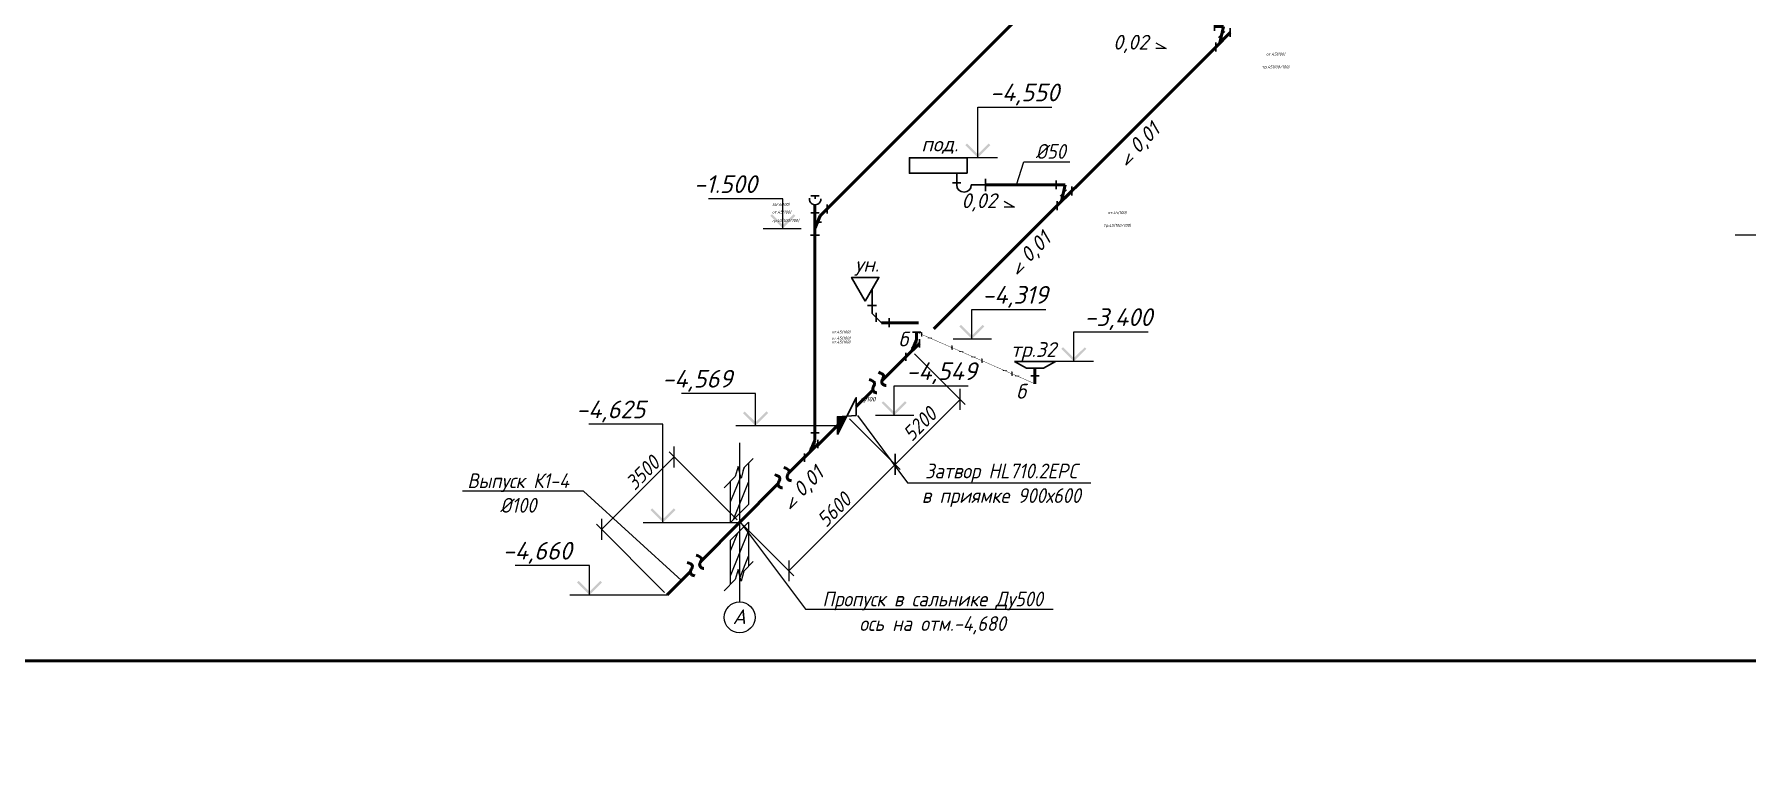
# Model space of a CAD drawing. Header units: millimetres. Extents: x -473555 to 885127, y 4787 to 453528.
# Drawn here: x 256538 to 285576, y 8098 to 20378 of the extents above; entities that cross this region are included whole.
import ezdxf
from ezdxf import colors
from ezdxf.entities.mleader import LeaderData, LeaderLine
from ezdxf.enums import TextEntityAlignment as Align
from ezdxf.math import Vec2, Vec3

# ---------------------------------------------------------------- set-up
doc = ezdxf.new("R2010")
doc.units = ezdxf.units.MM
doc.set_wipeout_variables(frame=1)
doc.linetypes.add('ACAD_ISO07W100', pattern=[3, 0, -3])
doc.layers.add('_ВК-маска', color=255, linetype='Continuous', transparency=0.9)
doc.layers.add('_ВК-Спецификация', color=3, linetype='Continuous', lineweight=15, plot=False, transparency=0.5)
doc.layers.add('ВК_K1', color=34, linetype='Continuous', lineweight=50)
doc.layers.add('ВК_К1_текст', color=34, linetype='Continuous', lineweight=9)
doc.layers.add('ВК_К1_размер', color=7, linetype='Continuous')
doc.layers.add('ВК_К1_размер @ 100', color=7, linetype='Continuous')
doc.styles.add('ISOPEUR', font='isocpeui.ttf', dxfattribs={"width": 0.9})
doc.dimstyles.new('Аннотативный', dxfattribs={"dimscale": 0, "dimtxt": 2.5, "dimasz": 2.5, "dimexe": 1.25, "dimexo": 0.625, "dimtad": 1, "dimdec": 0, "dimtxsty": 'ISOPEUR', "dimblk": 'OBLIQUE', "dimcen": 2.5, "dimclrt": 256, "dimadec": 0, "dimazin": 0, "dimtfac": 1, "dimtdec": 0, "dimtmove": 0, "dimatfit": 3, "dimfxl": 1, "dimtfillclr": 256, "dimarcsym": 0})

# ---------------------------------------------------------------- blocks, each defined once
blk = doc.blocks.new('_None')
blk = doc.blocks.new('*U194')
at = {"lineweight": 30}
for p, q in [((-214, 292), (-364, 292)), ((-289, 292), (-289, 567)), ((-289, 158), (-289, 292)), ((-131, 0), (-289, 158)), ((-222, 15), (-222, 165)), ((0, -75), (0, 75))]:
    blk.add_line(p, q, dxfattribs=at)
at = {"lineweight": -2}
blk.add_line((0, 0), (-131, 0), dxfattribs=at)
at = {"lineweight": 30}
blk.add_lwpolyline([(-405, 366), (-173, 768), (-637, 768)], close=True, dxfattribs=at)
at = {"lineweight": -2, "style": 'ISOPEUR'}
blk.add_text('ун.', height=250, dxfattribs=at).set_placement((-376, 991), align=Align.MIDDLE_CENTER)
at = {"layer": '_ВК-Спецификация', "style": 'ISOPEUR'}
for p in [(-977, -97), (-977, -221), (-977, -352)]:
    blk.add_attdef('ФАСОННЫЕ_ЧАСТИ', p, '', height=50, dxfattribs=at)
blk = doc.blocks.new('*U153')
at = {"lineweight": 30}
for p, q in [((-18, 426), (-18, 276)), ((246, 321), (246, 171)), ((0, 75), (0, -75)), ((50, 160), (156, 266))]:
    blk.add_line(p, q, dxfattribs=at)
for p, q in [((-18, 351), (132, 351)), ((132, 351), (73, 73)), ((0, 0), (246, 246))]:
    blk.add_line(p, q)
at = {"layer": '_ВК-Спецификация', "linetype": 'ByBlock', "style": 'ISOPEUR'}
for s, p in [('от.45(100)', (1016, -120)), ('тр.45(100/100)', (1016, -336))]:
    blk.add_text(s, height=50, dxfattribs=at).set_placement(p, align=Align.MIDDLE_CENTER)
blk = doc.blocks.new('*U196')
at = {"lineweight": 30}
for p, q in [((-556, 34), (-416, 34)), ((-486, 1), (-486, 197)), ((-238, 0), (0, 0))]:
    blk.add_line(p, q, dxfattribs=at)
at = {"lineweight": 30, "ltscale": 100}
blk.add_line((0, 105), (0, -105), dxfattribs=at)
at = {"lineweight": 30}
blk.add_lwpolyline([(-306, 197), (-306, 461), (-1287, 461), (-1287, 197)], close=True, dxfattribs=at)
blk.add_arc((-362, 1), 124, 180, 359.7673, dxfattribs=at)
at = {"style": 'ISOPEUR'}
blk.add_text('под.', height=250, dxfattribs=at).set_placement((-772, 693), align=Align.MIDDLE_CENTER)
blk = doc.blocks.new('*U195')
at = {"lineweight": 15}
blk.add_lwpolyline([(-1.75, 1), (0, 0), (-1.75, 0)], dxfattribs=at)
at = {"lineweight": 15, "style": 'ISOPEUR'}
blk.add_attdef('УКЛОН', text='', height=2.5, dxfattribs=at).set_placement((-5.98, 1.08), align=Align.MIDDLE_CENTER)
blk = doc.blocks.new('*U189')
at = {"lineweight": 15}
blk.add_lwpolyline([(0.53, 1.94), (0, 0), (1.24, 1.24)], dxfattribs=at)
at = {"lineweight": 15, "style": 'ISOPEUR'}
blk.add_attdef('УКЛОН', text='', height=2.5, rotation=45, dxfattribs=at).set_placement((3.12, 4.64), align=Align.MIDDLE_CENTER)
blk = doc.blocks.new('*U157')
at = {"linetype": 'ByBlock', "lineweight": -2}
h = blk.add_hatch(color=256, dxfattribs=at)
h.paths.add_polyline_path([(527, 212), (499, 240), (315, 57), (315, 0)])
h.paths.add_polyline_path([(131, 240), (103, 212), (315, 0), (315, 57)])
for p, q in [((315, 0), (315, 500)), ((315, 500), (1572, 500)), ((649, 0), (0, 0))]:
    blk.add_line(p, q, dxfattribs=at)
at = {"linetype": 'ByBlock', "style": 'ISOPEUR'}
blk.add_attdef('ОТМЕТКА', (521, 600), '', height=300, dxfattribs=at)
blk = doc.blocks.new('*U38')
blk.add_wipeout([(-107, -207), (-107, -7), (0, 0)]).dxf.layer = '_ВК-маска'
blk.add_wipeout([(107, 207), (107, 7), (0, 0)]).dxf.layer = '_ВК-маска'
h = blk.add_hatch(color=256)
h.dxf.hatch_style = 1
h.paths.add_polyline_path([(0, 0), (-107, -7), (-107, -207)])
at = {"linetype": 'ByBlock', "lineweight": 30}
for points in [[(107, 7), (0, 0), (107, 207), (107, 7)], [(-107, -207), (0, 0), (-107, -7), (-107, -207)]]:
    blk.add_lwpolyline(points, dxfattribs=at)
at = {"layer": '_ВК-Спецификация', "style": 'ISOPEUR'}
blk.add_attdef('ДУ', text='', height=50, dxfattribs=at).set_placement((235, 165), align=Align.CENTER)
blk = doc.blocks.new('*U131')
at = {"linetype": 'ByBlock', "lineweight": -2}
h = blk.add_hatch(color=256, dxfattribs=at)
h.paths.add_polyline_path([(527, 212), (499, 240), (315, 57), (315, 0)])
h.paths.add_polyline_path([(131, 240), (103, 212), (315, 0), (315, 57)])
for p, q in [((315, 0), (315, 500)), ((315, 500), (1572, 500)), ((649, 0), (0, 0))]:
    blk.add_line(p, q, dxfattribs=at)
at = {"linetype": 'ByBlock', "style": 'ISOPEUR'}
blk.add_attdef('ОТМЕТКА', (521, 600), '', height=300, dxfattribs=at)
blk = doc.blocks.new('*U183')
at = {"linetype": 'ByBlock', "lineweight": -2}
h = blk.add_hatch(color=256, dxfattribs=at)
h.paths.add_polyline_path([(1599, 212), (1571, 240), (1387, 57), (1387, 0)])
h.paths.add_polyline_path([(1203, 240), (1175, 212), (1387, 0), (1387, 57)])
for p, q in [((1387, 0), (1387, 543)), ((1387, 543), (2644, 543)), ((1721, 0), (0, 0))]:
    blk.add_line(p, q, dxfattribs=at)
at = {"linetype": 'ByBlock', "style": 'ISOPEUR'}
blk.add_attdef('ОТМЕТКА', (1593, 643), '', height=300, dxfattribs=at)
blk = doc.blocks.new('*U198')
for p, q in [((-228, -228), (0, 0)), ((-130, -130), (-49, 61)), ((-49, 61), (-49, 190))]:
    blk.add_line(p, q)
at = {"lineweight": 30}
for p, q in [((-136, -77), (-37, 22)), ((-119, 190), (21, 190)), ((0, 70), (0, -70)), ((-228, -298), (-228, -158))]:
    blk.add_line(p, q, dxfattribs=at)
blk = doc.blocks.new('*U200')
at = {"color": 0, "linetype": 'ByBlock', "lineweight": 30}
for p, q in [((-274, 224), (-132, 224)), ((-203, 169), (-203, 224)), ((0, -75), (0, 75)), ((-276, -63), (-136, -63)), ((-232, -223), (-92, -223)), ((-281, -446), (-131, -446))]:
    blk.add_line(p, q, dxfattribs=at)
at = {"color": 0, "linetype": 'ByBlock', "lineweight": -2}
for p, q in [((-206, -63), (-206, 71)), ((-206, -63), (-206, -329)), ((-206, -329), (-117, -117)), ((-117, -117), (0, 0)), ((-206, -446), (-206, -329))]:
    blk.add_line(p, q, dxfattribs=at)
at = {"color": 0, "linetype": 'ByBlock', "lineweight": 30}
blk.add_arc((-203, 169), 98.3, 173.305, 2.2035, dxfattribs=at)
at = {"layer": '_ВК-Спецификация', "linetype": 'ByBlock', "style": 'ISOPEUR'}
for s, p in [('загл(100)', (-785, 77)), ('от.45(100)', (-771, -53)), ('тр.45(100/100)', (-708, -195))]:
    blk.add_text(s, height=50, dxfattribs=at).set_placement(p, align=Align.MIDDLE_CENTER)
blk = doc.blocks.new('*U133')
at = {"color": 0, "linetype": 'ByBlock', "lineweight": 30}
for p, q in [((346, 0), (-346, 0)), ((-144, -113), (-346, 0)), ((144, -113), (346, 0)), ((144, -113), (-144, -113)), ((70, -247), (-70, -247))]:
    blk.add_line(p, q, dxfattribs=at)
at = {"color": 0, "linetype": 'ByBlock'}
blk.add_line((0, -381), (0, -113), dxfattribs=at)
at = {"color": 0, "linetype": 'ByBlock', "style": 'ISOPEUR'}
blk.add_attdef('НАЗВАНИЕ', text='', height=250, dxfattribs=at).set_placement((-25, 201), align=Align.MIDDLE_CENTER)
blk = doc.blocks.new('_Oblique')
at = {"color": 0, "linetype": 'ByBlock', "lineweight": -2}
blk.add_line((-0.5, -0.5), (0.5, 0.5), dxfattribs=at)
blk = doc.blocks.new('*D345')
at = {"layer": 'Defpoints', "color": 0, "transparency": 16777216}
for p in [(271418, 15008), (272237, 14189), (270316, 13906)]:
    blk.add_point(p, dxfattribs=at)
at = {"layer": 'ВК_К1_размер', "color": 0, "lineweight": -2, "transparency": 16777216}
for p, q in [((271462, 14964), (272325, 14101)), ((271135, 13088), (272237, 14189)), ((270360, 13862), (271223, 12999))]:
    blk.add_line(p, q, dxfattribs=at)
at = {"layer": 'ВК_К1_размер', "color": 0, "lineweight": -2, "transparency": 16777216, "xscale": 250, "yscale": 250, "zscale": 250}
for p, rotation in [((272237, 14189), 45.0000000000001), ((271135, 13088), 225.0000000000001)]:
    blk.add_blockref('_Oblique', p, dxfattribs=dict(at, rotation=rotation))
at = {"layer": 'ВК_К1_размер', "transparency": 16777216, "insert": (271553, 13771), "char_height": 250, "attachment_point": 5, "rotation": 45, "style": 'ISOPEUR'}
blk.add_mtext('5200', dxfattribs=at)
blk = doc.blocks.new('*U149')
at = {"lineweight": 15}
h = blk.add_hatch(dxfattribs=at)
h.set_pattern_fill('ANSI31', color=256, scale=50, angle=23, style=0)
h.set_pattern_definition([(68, (3183.52, 294.12), (-147.1904, 59.469), [])])
h.paths.add_polyline_path([(153, 993), (73, 913), (27, 740), (-27, 940), (-73, 766), (-153, 686), (-153, -12), (153, 295)])
h = blk.add_hatch(dxfattribs=at)
h.set_pattern_fill('ANSI31', color=256, scale=50, angle=23, style=0)
h.set_pattern_definition([(68, (3183.52, 310.29), (-147.1904, 59.469), [])])
h.paths.add_polyline_path([(153, -4), (-153, -311), (-153, -1060), (-73, -980), (-27, -807), (27, -1007), (73, -834), (153, -754)])
at = {"lineweight": 15, "ltscale": 100}
blk.add_line((0, 1340), (0, -1356), dxfattribs=at)
at = {"lineweight": 15, "ltscale": 2}
for points in [[(232, 1072), (73, 913), (27, 740), (-27, 940), (-73, 766), (-262, 577)], [(232, -675), (73, -834), (27, -1007), (-27, -807), (-73, -980), (-262, -1169)]]:
    blk.add_lwpolyline(points, dxfattribs=at)
at = {"lineweight": 15}
for points in [[(153, 993), (153, 295), (-153, -12), (-153, 686)], [(-153, -1060), (-153, -311), (153, -4), (153, -754)]]:
    blk.add_lwpolyline(points, dxfattribs=at)
at = {"lineweight": 15, "ltscale": 100}
blk.add_circle((0, -1619), 263, dxfattribs=at)
at = {"lineweight": 15, "ltscale": 100, "style": 'ISOPEUR'}
blk.add_attdef('ОСЬ', (-118, -1734), '', height=250, dxfattribs=at)
blk = doc.blocks.new('*U202')
at = {"linetype": 'ByBlock', "lineweight": -2}
h = blk.add_hatch(color=256, dxfattribs=at)
h.paths.add_polyline_path([(-1527, 212), (-1499, 240), (-1315, 57), (-1315, 0)])
h.paths.add_polyline_path([(-1131, 240), (-1103, 212), (-1315, 0), (-1315, 57)])
for p, q in [((-1315, 500), (-2572, 500)), ((-1315, 0), (-1315, 500)), ((-1649, 0), (0, 0))]:
    blk.add_line(p, q, dxfattribs=at)
at = {"linetype": 'ByBlock', "style": 'ISOPEUR'}
blk.add_attdef('ОТМЕТКА', (-2565, 600), '', height=300, dxfattribs=at)
blk = doc.blocks.new('*D346')
at = {"layer": 'Defpoints', "color": 0, "transparency": 16777216}
for p in [(267390, 13214), (268499, 12103), (267267, 10874)]:
    blk.add_point(p, dxfattribs=at)
at = {"layer": 'ВК_К1_размер', "color": 0, "lineweight": -2, "transparency": 16777216}
for p, q in [((266159, 11985), (267390, 13214)), ((268455, 12147), (267302, 13302)), ((267223, 10918), (266070, 12073))]:
    blk.add_line(p, q, dxfattribs=at)
at = {"layer": 'ВК_К1_размер', "color": 0, "lineweight": -2, "transparency": 16777216, "xscale": 250, "yscale": 250, "zscale": 250}
for p, rotation in [((267390, 13214), 44.94021026649465), ((266159, 11985), 224.9402102664947)]:
    blk.add_blockref('_Oblique', p, dxfattribs=dict(at, rotation=rotation))
at = {"layer": 'ВК_К1_размер', "transparency": 16777216, "insert": (266854, 12943), "char_height": 250, "attachment_point": 5, "rotation": 44.9402, "style": 'ISOPEUR'}
blk.add_mtext('3500', dxfattribs=at)
blk = doc.blocks.new('*D347')
at = {"layer": 'Defpoints', "color": 0, "transparency": 16777216}
for p in [(270316, 13906), (271135, 13088), (268512, 12103)]:
    blk.add_point(p, dxfattribs=at)
at = {"layer": 'ВК_К1_размер', "color": 0, "lineweight": -2, "transparency": 16777216}
for p, q in [((270360, 13862), (271223, 12999)), ((269331, 11284), (271135, 13088)), ((268557, 12059), (269420, 11196))]:
    blk.add_line(p, q, dxfattribs=at)
at = {"layer": 'ВК_К1_размер', "color": 0, "lineweight": -2, "transparency": 16777216, "xscale": 250, "yscale": 250, "zscale": 250}
for p, rotation in [((271135, 13088), 45.00000000000003), ((269331, 11284), 225.0000000000001)]:
    blk.add_blockref('_Oblique', p, dxfattribs=dict(at, rotation=rotation))
at = {"layer": 'ВК_К1_размер', "transparency": 16777216, "insert": (270101, 12318), "char_height": 250, "attachment_point": 5, "rotation": 45, "style": 'ISOPEUR'}
blk.add_mtext('5600', dxfattribs=at)
blk = doc.blocks.new('*U214')
at = {"linetype": 'ByBlock', "lineweight": -2}
h = blk.add_hatch(color=256, dxfattribs=at)
h.paths.add_polyline_path([(-1527, 212), (-1499, 240), (-1315, 57), (-1315, 0)])
h.paths.add_polyline_path([(-1131, 240), (-1103, 212), (-1315, 0), (-1315, 57)])
for p, q in [((-1315, 1667), (-2572, 1667)), ((-1315, 0), (-1315, 1667)), ((-1649, 0), (0, 0))]:
    blk.add_line(p, q, dxfattribs=at)
at = {"linetype": 'ByBlock', "style": 'ISOPEUR'}
blk.add_attdef('ОТМЕТКА', (-2565, 1767), '', height=300, dxfattribs=at)
blk = doc.blocks.new('*U216')
at = {"linetype": 'ByBlock', "lineweight": -2}
h = blk.add_hatch(color=256, dxfattribs=at)
h.paths.add_polyline_path([(527, 212), (499, 240), (315, 57), (315, 0)])
h.paths.add_polyline_path([(131, 240), (103, 212), (315, 0), (315, 57)])
for p, q in [((315, 0), (315, 856)), ((315, 856), (1572, 856)), ((649, 0), (0, 0))]:
    blk.add_line(p, q, dxfattribs=at)
at = {"linetype": 'ByBlock', "style": 'ISOPEUR'}
blk.add_attdef('ОТМЕТКА', (521, 956), '', height=300, dxfattribs=at)
blk = doc.blocks.new('*U217')
at = {"linetype": 'ByBlock', "lineweight": -2}
h = blk.add_hatch(color=256, dxfattribs=at)
h.paths.add_polyline_path([(-527, 212), (-499, 240), (-315, 57), (-315, 0)])
h.paths.add_polyline_path([(-131, 240), (-103, 212), (-315, 0), (-315, 57)])
for p, q in [((-315, 500), (-1572, 500)), ((-315, 0), (-315, 500)), ((-649, 0), (0, 0))]:
    blk.add_line(p, q, dxfattribs=at)
at = {"linetype": 'ByBlock', "style": 'ISOPEUR'}
blk.add_attdef('ОТМЕТКА', (-1565, 600), '', height=300, dxfattribs=at)

msp = doc.modelspace()

# ---------------------------------------------------------------- linework, layer by layer
at = {"layer": 'ВК_K1'}
for p, q in [((275800.7, 23236.1), (269981.5, 17416.9)), ((276570.7, 20161.2), (271793.6, 15384.1)), ((273865.3, 17824.9), (272665.3, 17824.9)), ((269775, 13620.9), (269775, 16970.9)), ((271529, 15488.6), (271033.1, 15488.6)), ((271319.2, 14909.7), (270910.9, 14501.4)), ((269596.3, 13211.2), (269330.1, 12942.4)), ((269150.4, 12760.9), (267837.8, 11435.6)), ((267666.6, 11273.3), (267267.2, 10874))]:
    msp.add_line(p, q, dxfattribs=at)
msp.add_lwpolyline([(163169, 37924.2), (328100.9, 37924.2), (328100.9, 9755), (163169, 9755)], close=True, dxfattribs=at)
for points in [[(270852, 14648.6), (270942.4, 14582.5), (270928.8, 14542.5), (270909.2, 14484.7), (270931.2, 14440.2), (270982.3, 14422.9)], [(269092.7, 12914), (269183, 12847.9), (269169.4, 12807.9), (269149.9, 12750.2), (269171.9, 12705.6), (269223, 12688.3)], [(269247.5, 13036.3), (269337.8, 12970.3), (269324.3, 12930.3), (269304.7, 12872.5), (269326.7, 12828), (269377.8, 12810.7)], [(267608.8, 11426.3), (267699.1, 11360.3), (267685.6, 11320.3), (267666, 11262.5), (267688, 11218), (267739.1, 11200.7)], [(267763.7, 11548.7), (267854, 11482.6), (267840.4, 11442.6), (267820.8, 11384.9), (267842.9, 11340.3), (267893.9, 11323)]]:
    msp.add_spline(points, degree=3, dxfattribs=at)
at = {"layer": 'ВК_К1_текст', "linetype": 'ACAD_ISO07W100', "lineweight": 100}
msp.add_line((273506.3, 14453), (271498, 15328.4), dxfattribs=at)

# ---------------------------------------------------------------- block references
msp.add_blockref('*U149', (268498.7, 12113.6)).add_auto_attribs({'ОСЬ': 'A'})
at = {"layer": 'ВК_K1'}
for name, p in [('*U153', (276570.7, 20161.2)), ('*U196', (272665.3, 17824.9)), ('*U153', (273883.7, 17474.2)), ('*U200', (269981.5, 17416.9)), ('*U198', (271547.4, 15137.9)), ('*U198', (269824.5, 13431.2))]:
    msp.add_blockref(name, p, dxfattribs=at)
ref = msp.add_blockref('*U194', (271033.1, 15488.6), dxfattribs=at)
ref.add_attrib('ФАСОННЫЕ_ЧАСТИ', 'от.45(100)', (270056.3, 15136.2), dxfattribs={"layer": '_ВК-Спецификация', "height": 50, "style": 'ISOPEUR'})
ref.add_attrib('ФАСОННЫЕ_ЧАСТИ', 'от.45(100)', (270056.3, 15305.9), dxfattribs={"layer": '_ВК-Спецификация', "height": 50, "style": 'ISOPEUR'})
ref.add_attrib('ФАСОННЫЕ_ЧАСТИ', 'от.45(100)', (270056.3, 15203), dxfattribs={"layer": '_ВК-Спецификация', "height": 50, "style": 'ISOPEUR'})
msp.add_blockref('*U133', (273506.3, 14833.6), dxfattribs=at).add_auto_attribs({'НАЗВАНИЕ': 'тр.32'})
at = {"layer": 'ВК_К1_текст', "xscale": 100, "yscale": 100, "zscale": 100}
for name, p, values in [('*U195', (275728.5, 20135.5), {'УКЛОН': '0,02'}), ('*U189', (275048.4, 18158.9), {'УКЛОН': '0,01'}), ('*U195', (273157, 17448.5), {'УКЛОН': '0,02'}), ('*U189', (273199.9, 16310.4), {'УКЛОН': '0,01'}), ('*U189', (269348.9, 12333.7), {'УКЛОН': '0,01'})]:
    msp.add_blockref(name, p, dxfattribs=at).add_auto_attribs(values)
at = {"layer": 'ВК_К1_текст'}
msp.add_blockref('*U216', (272221.8, 18286.2), dxfattribs=at).add_auto_attribs({'ОТМЕТКА': '-4,550'})
ref = msp.add_blockref('*U217', (269544.7, 17088.1), dxfattribs=at)
ref.add_attrib('ОТМЕТКА', '-1.500', (267720, 17688.1), dxfattribs={"layer": '0', "linetype": 'ByBlock', "height": 300, "style": 'ISOPEUR'})
ref = msp.add_blockref('*U157', (272120.8, 15211), dxfattribs=at)
ref.add_attrib('ОТМЕТКА', '-4,319', (272611.1, 15811), dxfattribs={"layer": '0', "linetype": 'ByBlock', "height": 300, "style": 'ISOPEUR'})
ref = msp.add_blockref('*U157', (273852.5, 14833.6), dxfattribs=at)
ref.add_attrib('ОТМЕТКА', '-3,400', (274342.9, 15433.6), dxfattribs={"layer": '0', "linetype": 'ByBlock', "height": 300, "style": 'ISOPEUR'})
ref = msp.add_blockref('*U214', (268512.4, 12102.9), dxfattribs=at)
ref.add_attrib('ОТМЕТКА', '-4,625', (265725.7, 13869.5), dxfattribs={"layer": '0', "linetype": 'ByBlock', "height": 300, "style": 'ISOPEUR'})
ref = msp.add_blockref('*U202', (267267.2, 10874), dxfattribs=at)
ref.add_attrib('ОТМЕТКА', '-4,660', (264480.5, 11474), dxfattribs={"layer": '0', "linetype": 'ByBlock', "height": 300, "style": 'ISOPEUR'})

# ---------------------------------------------------------------- texts
at = {"layer": 'ВК_К1_текст', "linetype": 'Continuous', "style": 'ISOPEUR'}
for p in [(271191.3, 15087.3), (273188.1, 14201.6)]:
    msp.add_text('б', height=250, dxfattribs=at).set_placement(p)

# ---------------------------------------------------------------- dimensions: what is measured, and where the dimension line sits
at = {"layer": 'ВК_К1_размер @ 100'}
dim = msp.add_linear_dim(base=(267390.1, 13213.8), p1=(267267.2, 10874), p2=(268498.7, 12102.9), angle=44.94021, text='3500', dimstyle='Аннотативный', override={"dimscale": 100, "dimtix": 0, "dimtofl": 1, "dimtmove": 0, "dimatfit": 1}, dxfattribs=at)
dim.commit()
dim.dimension.update_dxf_attribs({"geometry": '*D346', "text_midpoint": (266986.2, 12810.8), "dimtype": 161})

# ---------------------------------------------------------------- leaders
at = {"layer": 'ВК_К1_текст', "linetype": 'Continuous'}
ml = msp.add_multileader_mtext('Standard', dxfattribs=at)
ml.set_content('%%C150', color=256, style='ISOPEUR')
ml.set_leader_properties()
ml.set_arrow_properties(name='NONE')
ml.build(insert=Vec2(0, 0))
ml.multileader.update_dxf_attribs({"text_left_attachment_type": 6, "text_right_attachment_type": 6, "dogleg_length": 0.1, "arrow_head_size": 250, "scale": 100})
ctx = ml.context
ctx.base_point, ctx.scale, ctx.char_height, ctx.arrow_head_size, ctx.landing_gap_size, ctx.plane_origin = Vec3(234121.4, 18307.9), 100, 250, 250, 200, Vec3(241975.8, 9456.1)
ctx.left_attachment, ctx.right_attachment, ctx.text_align_type = 6, 6, 1
notes = []
notes.append((ctx, [(1, (1, 1, 0), (235142.7, 18307.9), (-1, 0), 10, [(0, [(235628.6, 17910)], 0, [])])]))
ctx.mtext.insert, ctx.mtext.width, ctx.mtext.alignment, ctx.mtext.flow_direction = Vec3(234627.1, 18607.9), 549.811, 2, 5
ml = msp.add_multileader_mtext('Standard', dxfattribs=at)
ml.set_content('%%C50', color=256, style='ISOPEUR')
ml.set_leader_properties()
ml.set_arrow_properties(name='NONE')
ml.build(insert=Vec2(0, 0))
ml.multileader.update_dxf_attribs({"text_left_attachment_type": 6, "text_right_attachment_type": 6, "dogleg_length": 0.1, "arrow_head_size": 250, "scale": 100})
ctx = ml.context
ctx.base_point, ctx.scale, ctx.char_height, ctx.arrow_head_size, ctx.landing_gap_size, ctx.plane_origin = Vec3(273326, 18217.3), 100, 250, 250, 200, Vec3(280942.1, 7913.6)
ctx.left_attachment, ctx.right_attachment, ctx.text_align_type = 6, 6, 1
notes.append((ctx, [(0, (1, 1, 0), (273316, 18217.3), (1, 0), 10, [(0, [(273190.6, 17824.9)], 0, [])])]))
ctx.mtext.insert, ctx.mtext.width, ctx.mtext.alignment, ctx.mtext.flow_direction = Vec3(273773.4, 18517.3), 549.811, 2, 5
ml = msp.add_multileader_mtext('Standard', dxfattribs=at)
ml.set_content('Насос в приямке %%C600х500h', color=256, style='ISOPEUR')
ml.set_leader_properties()
ml.set_arrow_properties(name='NONE')
ml.build(insert=Vec2(0, 0))
ml.multileader.update_dxf_attribs({"text_left_attachment_type": 6, "text_right_attachment_type": 6, "dogleg_length": 0.1, "arrow_head_size": 250, "scale": 100})
ctx = ml.context
ctx.base_point, ctx.scale, ctx.char_height, ctx.arrow_head_size, ctx.landing_gap_size, ctx.plane_origin = Vec3(287895.7, 16970.4), 100, 250, 250, 200, Vec3(297988.4, 6494.3)
ctx.left_attachment, ctx.right_attachment, ctx.text_align_type = 6, 6, 1
notes.append((ctx, [(1, (1, 1, 0), (289802.8, 16970.4), (-1, 0), 10, [(0, [(290576, 17681.3)], 0, [])])]))
ctx.mtext.insert, ctx.mtext.width, ctx.mtext.alignment, ctx.mtext.flow_direction = Vec3(288844.3, 17270.4), 1666.841, 2, 5
ml = msp.add_multileader_mtext('Standard', dxfattribs=at)
ml.set_content('Насос в приямке %%C600х500h', color=256, style='ISOPEUR')
ml.set_leader_properties()
ml.set_arrow_properties(name='NONE')
ml.build(insert=Vec2(0, 0))
ml.multileader.update_dxf_attribs({"text_left_attachment_type": 6, "text_right_attachment_type": 6, "dogleg_length": 0.1, "arrow_head_size": 250, "scale": 100})
ctx = ml.context
ctx.base_point, ctx.scale, ctx.char_height, ctx.arrow_head_size, ctx.landing_gap_size, ctx.plane_origin = Vec3(298690.7, 16970.4), 100, 250, 250, 200, Vec3(308783.5, 6494.3)
ctx.left_attachment, ctx.right_attachment, ctx.text_align_type = 6, 6, 1
notes.append((ctx, [(1, (1, 1, 0), (300597.8, 16970.4), (-1, 0), 10, [(0, [(301371.1, 17681.3)], 0, [])])]))
ctx.mtext.insert, ctx.mtext.width, ctx.mtext.alignment, ctx.mtext.flow_direction = Vec3(299639.3, 17270.4), 1666.841, 2, 5
ml = msp.add_multileader_mtext('Standard', dxfattribs=at)
ml.set_content('Насос в приямке %%C600х500h', color=256, style='ISOPEUR')
ml.set_leader_properties()
ml.set_arrow_properties(name='NONE')
ml.build(insert=Vec2(0, 0))
ml.multileader.update_dxf_attribs({"text_left_attachment_type": 6, "text_right_attachment_type": 6, "dogleg_length": 0.1, "arrow_head_size": 250, "scale": 100})
ctx = ml.context
ctx.base_point, ctx.scale, ctx.char_height, ctx.arrow_head_size, ctx.landing_gap_size, ctx.plane_origin = Vec3(306024.1, 16970.4), 100, 250, 250, 200, Vec3(316116.8, 6494.3)
ctx.left_attachment, ctx.right_attachment, ctx.text_align_type = 6, 6, 1
notes.append((ctx, [(1, (1, 1, 0), (307931.2, 16970.4), (-1, 0), 10, [(0, [(308704.4, 17681.3)], 0, [])])]))
ctx.mtext.insert, ctx.mtext.width, ctx.mtext.alignment, ctx.mtext.flow_direction = Vec3(306972.6, 17270.4), 1666.841, 2, 5
ml = msp.add_multileader_mtext('Standard', dxfattribs=at)
ml.set_content('Насос в приямке %%C600х500h', color=256, style='ISOPEUR')
ml.set_leader_properties()
ml.set_arrow_properties(name='NONE')
ml.build(insert=Vec2(0, 0))
ml.multileader.update_dxf_attribs({"text_left_attachment_type": 6, "text_right_attachment_type": 6, "dogleg_length": 0.1, "arrow_head_size": 250, "scale": 100})
ctx = ml.context
ctx.base_point, ctx.scale, ctx.char_height, ctx.arrow_head_size, ctx.landing_gap_size, ctx.plane_origin = Vec3(314085.3, 16970.4), 100, 250, 250, 200, Vec3(324178.1, 6494.3)
ctx.left_attachment, ctx.right_attachment, ctx.text_align_type = 6, 6, 1
notes.append((ctx, [(1, (1, 1, 0), (315992.4, 16970.4), (-1, 0), 10, [(0, [(316765.7, 17681.3)], 0, [])])]))
ctx.mtext.insert, ctx.mtext.width, ctx.mtext.alignment, ctx.mtext.flow_direction = Vec3(315033.9, 17270.4), 1666.841, 2, 5
ml = msp.add_multileader_mtext('Standard', dxfattribs=at)
ml.set_content('Выпуск К1-4\\P%%C100', color=256, style='ISOPEUR')
ml.set_leader_properties()
ml.set_arrow_properties(name='NONE')
ml.build(insert=Vec2(0, 0))
ml.multileader.update_dxf_attribs({"text_left_attachment_type": 6, "text_right_attachment_type": 6, "dogleg_length": 0.1, "arrow_head_size": 250, "scale": 100})
ctx = ml.context
ctx.base_point, ctx.scale, ctx.char_height, ctx.arrow_head_size, ctx.landing_gap_size, ctx.plane_origin = Vec3(263647.6, 12635.2), 100, 250, 250, 200, Vec3(275984.6, 7212.8)
ctx.left_attachment, ctx.right_attachment, ctx.text_align_type = 6, 6, 1
notes.append((ctx, [(1, (1, 1, 0), (265850.5, 12635.2), (-1, 0), 10, [(0, [(267513.1, 11119.9)], 0, [])])]))
ctx.mtext.insert, ctx.mtext.width, ctx.mtext.alignment, ctx.mtext.flow_direction = Vec3(264744.1, 12935.2), 2001.515, 2, 5
ml = msp.add_multileader_mtext('Standard', dxfattribs=at)
ml.set_content('Пропуск в сальнике Ду500\\Pось на отм.-4,680', color=256, style='ISOPEUR')
ml.set_leader_properties()
ml.set_arrow_properties(name='NONE')
ml.build(insert=Vec2(0, 0))
ml.multileader.update_dxf_attribs({"text_left_attachment_type": 6, "text_right_attachment_type": 6, "dogleg_length": 0.1, "arrow_head_size": 250, "scale": 100})
ctx = ml.context
ctx.base_point, ctx.scale, ctx.char_height, ctx.arrow_head_size, ctx.landing_gap_size, ctx.plane_origin = Vec3(269624.3, 10631), 100, 250, 250, 200, Vec3(283898.2, 4476.7)
ctx.left_attachment, ctx.right_attachment, ctx.text_align_type = 6, 6, 1
notes.append((ctx, [(0, (1, 1, 0), (269614.3, 10631), (1, 0), 10, [(0, [(268512.4, 12102.9)], 0, [])])]))
ctx.mtext.insert, ctx.mtext.alignment, ctx.mtext.flow_direction = Vec3(271771.9, 10931), 2, 5
for ctx, leaders in notes:
    for number, flags, end, landing, length, lines in leaders:
        leader = LeaderData()
        leader.index, (leader.has_last_leader_line, leader.has_dogleg_vector, leader.attachment_direction) = number, flags
        leader.last_leader_point, leader.dogleg_vector, leader.dogleg_length = Vec3(end), Vec3(landing), length
        for number, points, colour, breaks in lines:
            line = LeaderLine()
            line.index, line.vertices, line.color, line.breaks = number, Vec3.list(points), colors.encode_raw_color(colour), breaks
            leader.lines.append(line)
        ctx.leaders.append(leader)

# ---------------------------------------------------------------- next in the draw order: block references
at = {"layer": 'ВК_К1_текст', "xscale": 1.5, "yscale": 1.5, "zscale": 1.5}
msp.add_blockref('*U38', (270316, 13906.5), dxfattribs=at).add_auto_attribs({'ДУ': 'ду100'})

# ---------------------------------------------------------------- next in the draw order: linework, layer by layer
at = {"layer": 'ВК_K1'}
for p, q in [((270757.1, 14347.6), (270476.7, 14067.2)), ((269824.5, 13414.9), (270155.3, 13745.8))]:
    msp.add_line(p, q, dxfattribs=at)
msp.add_spline([(270697.2, 14526.2), (270787.5, 14460.1), (270774, 14420.2), (270754.4, 14362.4), (270776.4, 14317.8), (270827.5, 14300.5)], degree=3, dxfattribs=at)

# ---------------------------------------------------------------- next in the draw order: block references
at = {"layer": 'ВК_К1_текст'}
msp.add_blockref('*U131', (270803.1, 13917.2), dxfattribs=at).add_auto_attribs({'ОТМЕТКА': '-4,549'})
ref = msp.add_blockref('*U183', (270155.3, 13745.8), dxfattribs=dict(at, xscale=-1))
ref.add_attrib('ОТМЕТКА', '-4,569', (267185.9, 14389.2), dxfattribs={"layer": '0', "linetype": 'ByBlock', "height": 300, "style": 'ISOPEUR'})

# ---------------------------------------------------------------- next in the draw order: dimensions: what is measured, and where the dimension line sits
at = {"layer": 'ВК_К1_размер @ 100'}
for p1, p2, text, picture, middle in [((270316, 13906.5), (271417.8, 15008.3), '5200', '*D345', (271553.3, 13771)), ((268512.4, 12102.9), (270316, 13906.5), '5600', '*D347', (270100.6, 12318.3))]:
    dim = msp.add_aligned_dim(p1=p1, p2=p2, distance=-1158.2, text=text, dimstyle='Аннотативный', override={"dimscale": 100, "dimtix": 0, "dimtofl": 1, "dimtmove": 0, "dimatfit": 1}, dxfattribs=at)
    dim.commit()
    dim.dimension.update_dxf_attribs({"geometry": picture, "text_midpoint": middle})

# ---------------------------------------------------------------- next in the draw order: leaders
at = {"layer": 'ВК_К1_текст', "linetype": 'Continuous'}
ml = msp.add_multileader_mtext('Standard', dxfattribs=at)
ml.set_content('Затвор HL710.2EPC\\Pв приямке 900х600', color=256, style='ISOPEUR')
ml.set_leader_properties()
ml.set_arrow_properties(name='NONE')
ml.build(insert=Vec2(0, 0))
ml.multileader.update_dxf_attribs({"text_left_attachment_type": 6, "text_right_attachment_type": 6, "dogleg_length": 0.1, "arrow_head_size": 250, "scale": 100})
ctx = ml.context
ctx.base_point, ctx.scale, ctx.char_height, ctx.arrow_head_size, ctx.landing_gap_size, ctx.plane_origin = Vec3(271357.2, 12775.5), 100, 250, 250, 200, Vec3(281843, 9873.5)
ctx.left_attachment, ctx.right_attachment, ctx.text_align_type = 6, 6, 1
notes = []
notes.append((ctx, [(0, (1, 1, 0), (271347.2, 12775.5), (1, 0), 10, [(0, [(270496.5, 13918.5)], 0, [])])]))
ctx.mtext.insert, ctx.mtext.alignment, ctx.mtext.flow_direction = Vec3(272936.5, 13100.5), 2, 5
for ctx, leaders in notes:
    for number, flags, end, landing, length, lines in leaders:
        leader = LeaderData()
        leader.index, (leader.has_last_leader_line, leader.has_dogleg_vector, leader.attachment_direction) = number, flags
        leader.last_leader_point, leader.dogleg_vector, leader.dogleg_length = Vec3(end), Vec3(landing), length
        for number, points, colour, breaks in lines:
            line = LeaderLine()
            line.index, line.vertices, line.color, line.breaks = number, Vec3.list(points), colors.encode_raw_color(colour), breaks
            leader.lines.append(line)
        ctx.leaders.append(leader)

doc.saveas('drawing.dxf')
